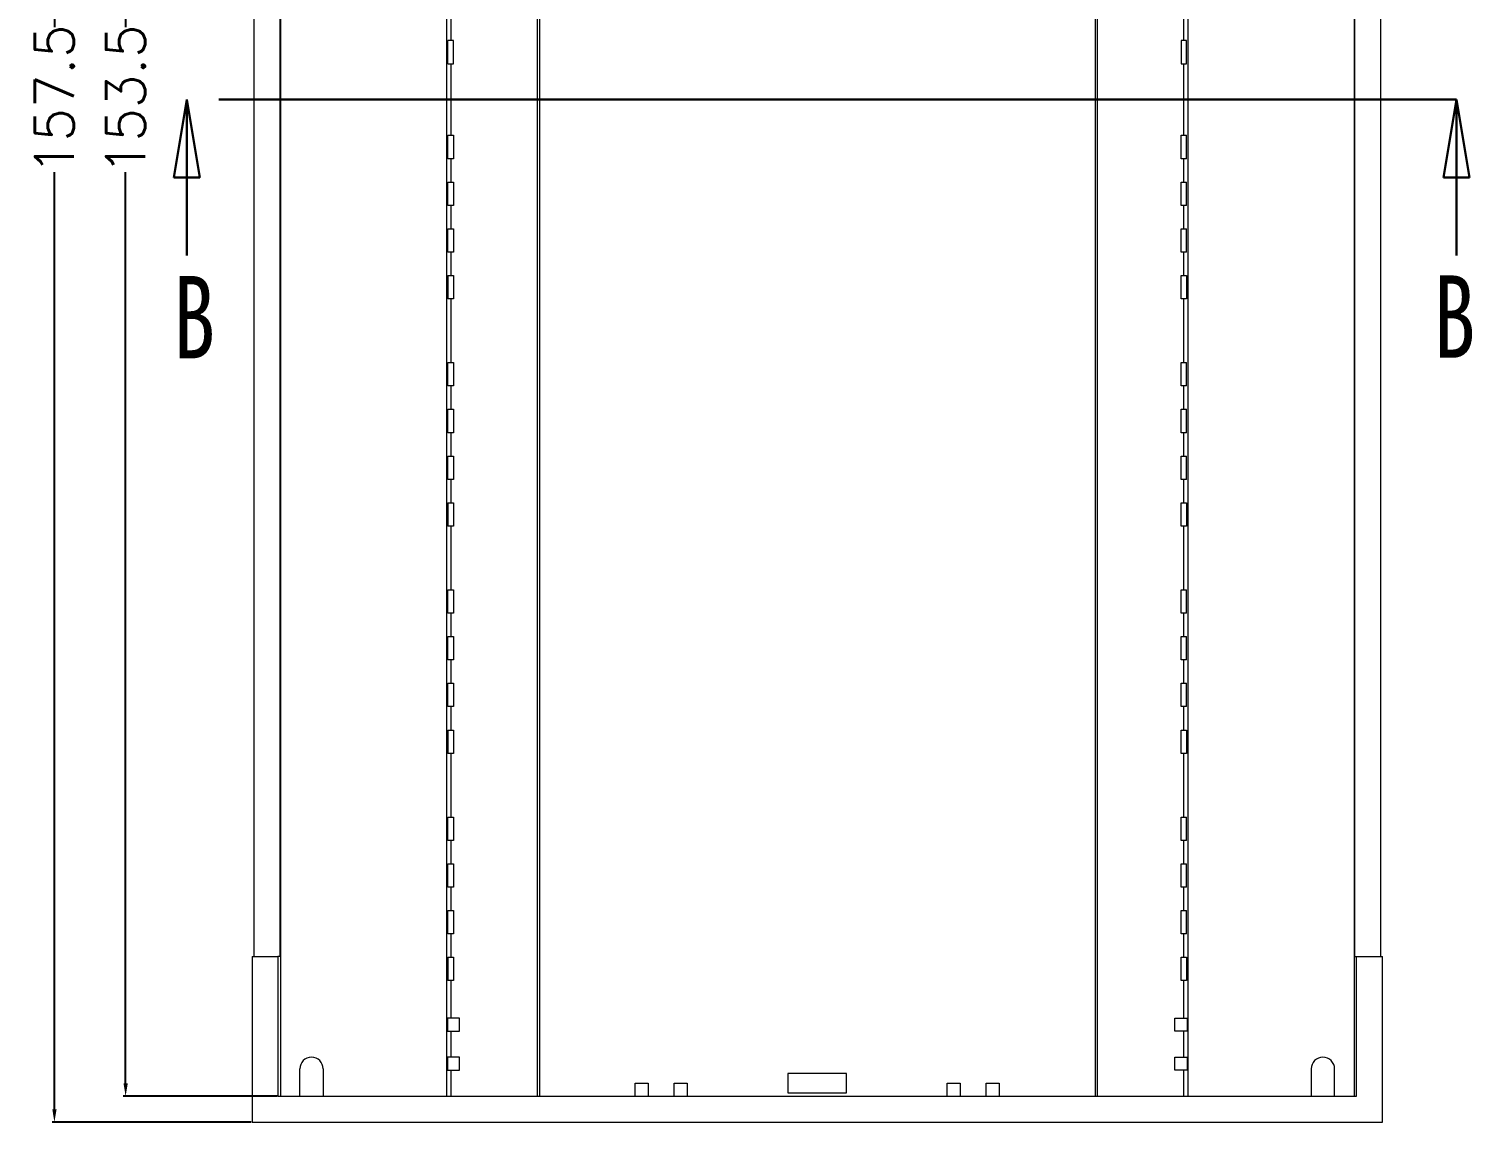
# Model space of a CAD drawing. Header units: inches. Extents: x 2395 to 4256, y 1126 to 1576.
# Drawn here: x 2554.6 to 2665.7, y 1304.8 to 1389 of the extents above; entities that cross this region are included whole.
import ezdxf

# ---------------------------------------------------------------- set-up
doc = ezdxf.new("R2010")
doc.units = ezdxf.units.IN
doc.header["$LTSCALE"] = 15
doc.linetypes.add('PHANTOM', pattern=[12.7, 6.35, -1.27, 1.27, -1.27, 1.27, -1.27])
doc.styles.add('SLDTEXTSTYLE0', font='TXT', dxfattribs={"width": 0.75})
doc.styles.get("Standard").update_dxf_attribs({"font": 'txt', "bigfont": 'gbcbig.shx'})
doc.dimstyles.new('3', dxfattribs={"dimtxt": 3, "dimasz": 1, "dimexe": 0.18, "dimexo": 0.0625, "dimgap": 0.09, "dimtad": 0, "dimdsep": 46, "dimtxsty": 'Standard', "dimcen": 1, "dimclrd": 3, "dimclre": 3, "dimadec": 0, "dimazin": 2, "dimtfac": 1, "dimtofl": 0, "dimtmove": 0, "dimatfit": 3, "dimfxl": 1, "dimtolj": 1, "dimtzin": 0, "dimarcsym": 0})

# ---------------------------------------------------------------- blocks, each defined once
blk = doc.blocks.new('_CLOSED')
at = {"color": 0, "linetype": 'ByBlock', "lineweight": -2}
for p, q in [((-1, 0.166667), (0, 0)), ((-1, 0.166667), (-1, -0.166667)), ((0, 0), (-1, -0.166667)), ((0, 0), (-1, 0))]:
    blk.add_line(p, q, dxfattribs=at)
blk = doc.blocks.new('*D404')
at = {"color": 3, "lineweight": -2}
for p, q in [((2571.72, 1462.31), (2556.39, 1462.31)), ((2556.57, 1461.31), (2556.57, 1389.15)), ((2556.57, 1305.81), (2556.57, 1377.97)), ((2571.72, 1304.81), (2556.39, 1304.81))]:
    blk.add_line(p, q, dxfattribs=at)
at = {"color": 3}
for points in [[(2556.41, 1461.31), (2556.74, 1461.31), (2556.57, 1462.31)], [(2556.41, 1305.81), (2556.74, 1305.81), (2556.57, 1304.81)]]:
    blk.add_solid(points, dxfattribs=at)
at = {"layer": 'Defpoints', "color": 0}
for p in [(2556.57, 1462.31), (2571.78, 1462.31), (2571.78, 1304.81)]:
    blk.add_point(p, dxfattribs=at)
at = {"color": 0, "insert": (2556.57, 1383.56), "char_height": 3, "attachment_point": 5, "rotation": 90}
blk.add_mtext('\\A1;157.5', dxfattribs=at)
blk = doc.blocks.new('*D405')
at = {"color": 3, "lineweight": -2}
for p, q in [((2573.72, 1460.31), (2561.87, 1460.31)), ((2562.05, 1459.31), (2562.05, 1389.15)), ((2562.05, 1307.81), (2562.05, 1377.97)), ((2573.72, 1306.81), (2561.87, 1306.81))]:
    blk.add_line(p, q, dxfattribs=at)
at = {"color": 3}
for points in [[(2561.89, 1459.31), (2562.22, 1459.31), (2562.05, 1460.31)], [(2561.89, 1307.81), (2562.22, 1307.81), (2562.05, 1306.81)]]:
    blk.add_solid(points, dxfattribs=at)
at = {"layer": 'Defpoints', "color": 0}
for p in [(2573.78, 1460.31), (2562.05, 1306.81), (2573.78, 1306.81)]:
    blk.add_point(p, dxfattribs=at)
at = {"color": 0, "insert": (2562.05, 1383.56), "char_height": 3, "attachment_point": 5, "rotation": 90}
blk.add_mtext('\\A1;153.5', dxfattribs=at)

msp = doc.modelspace()

# ---------------------------------------------------------------- linework, layer by layer
at = {"color": 7, "linetype": 'Continuous', "lineweight": 15}
for p, q in [((2573.959, 1460.314), (2573.959, 1306.814)), ((2586.742, 1460.314), (2586.742, 1306.814)), ((2593.737, 1460.314), (2593.737, 1306.814)), ((2593.895, 1460.314), (2593.895, 1306.814)), ((2636.663, 1460.314), (2636.663, 1306.814)), ((2636.821, 1460.314), (2636.821, 1306.814)), ((2643.815, 1460.314), (2643.815, 1306.814)), ((2656.598, 1460.314), (2656.598, 1306.814)), ((2571.915, 1449.564), (2571.915, 1317.564)), ((2573.916, 1449.564), (2573.916, 1317.564)), ((2656.642, 1449.564), (2656.642, 1317.564)), ((2658.642, 1449.564), (2658.642, 1317.564)), ((2587.092, 1389.914), (2587.092, 1388.114)), ((2643.465, 1389.914), (2643.465, 1388.114)), ((2587.092, 1388.114), (2586.853, 1388.114)), ((2586.853, 1386.314), (2586.853, 1388.114)), ((2587.279, 1388.114), (2587.092, 1388.114)), ((2587.279, 1386.314), (2587.279, 1388.114)), ((2643.279, 1388.114), (2643.279, 1386.314)), ((2643.465, 1388.114), (2643.279, 1388.114)), ((2643.705, 1388.114), (2643.465, 1388.114)), ((2643.705, 1386.314), (2643.705, 1388.114)), ((2586.853, 1386.314), (2587.092, 1386.314)), ((2587.092, 1386.314), (2587.092, 1380.814)), ((2587.092, 1386.314), (2587.279, 1386.314)), ((2643.279, 1386.314), (2643.465, 1386.314)), ((2643.465, 1386.314), (2643.465, 1380.814)), ((2643.465, 1386.314), (2643.705, 1386.314)), ((2586.853, 1380.814), (2587.092, 1380.814)), ((2586.853, 1379.014), (2586.853, 1380.814)), ((2587.092, 1380.814), (2587.279, 1380.814)), ((2587.279, 1380.814), (2587.279, 1379.014)), ((2643.279, 1379.014), (2643.279, 1380.814)), ((2643.279, 1380.814), (2643.465, 1380.814)), ((2643.465, 1380.814), (2643.705, 1380.814)), ((2643.705, 1379.014), (2643.705, 1380.814)), ((2587.092, 1379.014), (2586.853, 1379.014)), ((2587.092, 1379.014), (2587.092, 1377.214)), ((2587.279, 1379.014), (2587.092, 1379.014)), ((2643.465, 1379.014), (2643.279, 1379.014)), ((2643.465, 1379.014), (2643.465, 1377.214)), ((2643.705, 1379.014), (2643.465, 1379.014)), ((2586.853, 1377.214), (2587.092, 1377.214)), ((2586.853, 1375.414), (2586.853, 1377.214)), ((2587.092, 1377.214), (2587.279, 1377.214)), ((2587.279, 1377.214), (2587.279, 1375.414)), ((2643.279, 1375.414), (2643.279, 1377.214)), ((2643.279, 1377.214), (2643.465, 1377.214)), ((2643.465, 1377.214), (2643.705, 1377.214)), ((2643.705, 1375.414), (2643.705, 1377.214)), ((2587.092, 1375.414), (2586.853, 1375.414)), ((2587.092, 1375.414), (2587.092, 1373.614)), ((2587.279, 1375.414), (2587.092, 1375.414)), ((2643.465, 1375.414), (2643.279, 1375.414)), ((2643.465, 1375.414), (2643.465, 1373.614)), ((2643.705, 1375.414), (2643.465, 1375.414)), ((2586.853, 1373.614), (2587.092, 1373.614)), ((2586.853, 1371.814), (2586.853, 1373.614)), ((2587.092, 1373.614), (2587.279, 1373.614)), ((2587.279, 1373.614), (2587.279, 1371.814)), ((2643.279, 1371.814), (2643.279, 1373.614)), ((2643.279, 1373.614), (2643.465, 1373.614)), ((2643.465, 1373.614), (2643.705, 1373.614)), ((2643.705, 1371.814), (2643.705, 1373.614)), ((2587.092, 1371.814), (2586.853, 1371.814)), ((2587.092, 1371.814), (2587.092, 1370.014)), ((2587.279, 1371.814), (2587.092, 1371.814)), ((2643.465, 1371.814), (2643.279, 1371.814)), ((2643.465, 1371.814), (2643.465, 1370.014)), ((2643.705, 1371.814), (2643.465, 1371.814)), ((2586.853, 1370.014), (2587.092, 1370.014)), ((2586.853, 1370.014), (2586.853, 1368.214)), ((2587.092, 1370.014), (2587.279, 1370.014)), ((2587.279, 1370.014), (2587.279, 1368.214)), ((2643.279, 1368.214), (2643.279, 1370.014)), ((2643.279, 1370.014), (2643.465, 1370.014)), ((2643.465, 1370.014), (2643.705, 1370.014)), ((2643.705, 1370.014), (2643.705, 1368.214)), ((2587.092, 1368.214), (2586.853, 1368.214)), ((2587.092, 1368.214), (2587.092, 1363.314)), ((2587.279, 1368.214), (2587.092, 1368.214)), ((2643.465, 1368.214), (2643.279, 1368.214)), ((2643.465, 1368.214), (2643.465, 1363.314)), ((2643.705, 1368.214), (2643.465, 1368.214)), ((2586.853, 1363.314), (2587.092, 1363.314)), ((2586.853, 1361.514), (2586.853, 1363.314)), ((2587.092, 1363.314), (2587.279, 1363.314)), ((2587.279, 1363.314), (2587.279, 1361.514)), ((2643.279, 1361.514), (2643.279, 1363.314)), ((2643.279, 1363.314), (2643.465, 1363.314)), ((2643.465, 1363.314), (2643.705, 1363.314)), ((2643.705, 1361.514), (2643.705, 1363.314)), ((2587.092, 1361.514), (2586.853, 1361.514)), ((2587.092, 1361.514), (2587.092, 1359.714)), ((2587.279, 1361.514), (2587.092, 1361.514)), ((2643.465, 1361.514), (2643.279, 1361.514)), ((2643.465, 1361.514), (2643.465, 1359.714)), ((2643.705, 1361.514), (2643.465, 1361.514)), ((2586.853, 1359.714), (2587.092, 1359.714)), ((2586.853, 1357.914), (2586.853, 1359.714)), ((2587.092, 1359.714), (2587.279, 1359.714)), ((2587.279, 1359.714), (2587.279, 1357.914)), ((2643.279, 1357.914), (2643.279, 1359.714)), ((2643.279, 1359.714), (2643.465, 1359.714)), ((2643.465, 1359.714), (2643.705, 1359.714)), ((2643.705, 1357.914), (2643.705, 1359.714)), ((2587.092, 1357.914), (2586.853, 1357.914)), ((2587.092, 1357.914), (2587.092, 1356.114)), ((2587.279, 1357.914), (2587.092, 1357.914)), ((2643.465, 1357.914), (2643.279, 1357.914)), ((2643.465, 1357.914), (2643.465, 1356.114)), ((2643.705, 1357.914), (2643.465, 1357.914)), ((2586.853, 1356.114), (2587.092, 1356.114)), ((2586.853, 1354.314), (2586.853, 1356.114)), ((2587.092, 1356.114), (2587.279, 1356.114)), ((2587.279, 1356.114), (2587.279, 1354.314)), ((2643.279, 1354.314), (2643.279, 1356.114)), ((2643.279, 1356.114), (2643.465, 1356.114)), ((2643.465, 1356.114), (2643.705, 1356.114)), ((2643.705, 1354.314), (2643.705, 1356.114)), ((2587.092, 1354.314), (2586.853, 1354.314)), ((2587.092, 1354.314), (2587.092, 1352.514)), ((2587.279, 1354.314), (2587.092, 1354.314)), ((2643.465, 1354.314), (2643.279, 1354.314)), ((2643.465, 1354.314), (2643.465, 1352.514)), ((2643.705, 1354.314), (2643.465, 1354.314)), ((2586.853, 1352.514), (2587.092, 1352.514)), ((2586.853, 1352.514), (2586.853, 1350.714)), ((2587.092, 1352.514), (2587.279, 1352.514)), ((2587.279, 1352.514), (2587.279, 1350.714)), ((2643.279, 1350.714), (2643.279, 1352.514)), ((2643.279, 1352.514), (2643.465, 1352.514)), ((2643.465, 1352.514), (2643.705, 1352.514)), ((2643.705, 1352.514), (2643.705, 1350.714)), ((2587.092, 1350.714), (2586.853, 1350.714)), ((2587.092, 1350.714), (2587.092, 1345.814)), ((2587.279, 1350.714), (2587.092, 1350.714)), ((2643.465, 1350.714), (2643.279, 1350.714)), ((2643.465, 1350.714), (2643.465, 1345.814)), ((2643.705, 1350.714), (2643.465, 1350.714)), ((2586.853, 1345.814), (2587.092, 1345.814)), ((2586.853, 1344.014), (2586.853, 1345.814)), ((2587.092, 1345.814), (2587.279, 1345.814)), ((2587.279, 1345.814), (2587.279, 1344.014)), ((2643.279, 1344.014), (2643.279, 1345.814)), ((2643.279, 1345.814), (2643.465, 1345.814)), ((2643.465, 1345.814), (2643.705, 1345.814)), ((2643.705, 1344.014), (2643.705, 1345.814)), ((2587.092, 1344.014), (2586.853, 1344.014)), ((2587.092, 1344.014), (2587.092, 1342.214)), ((2587.279, 1344.014), (2587.092, 1344.014)), ((2643.465, 1344.014), (2643.279, 1344.014)), ((2643.465, 1344.014), (2643.465, 1342.214)), ((2643.705, 1344.014), (2643.465, 1344.014)), ((2586.853, 1342.214), (2587.092, 1342.214)), ((2586.853, 1340.414), (2586.853, 1342.214)), ((2587.092, 1342.214), (2587.279, 1342.214)), ((2587.279, 1342.214), (2587.279, 1340.414)), ((2643.279, 1340.414), (2643.279, 1342.214)), ((2643.279, 1342.214), (2643.465, 1342.214)), ((2643.465, 1342.214), (2643.705, 1342.214)), ((2643.705, 1340.414), (2643.705, 1342.214)), ((2587.092, 1340.414), (2586.853, 1340.414)), ((2587.092, 1340.414), (2587.092, 1338.614)), ((2587.279, 1340.414), (2587.092, 1340.414)), ((2643.465, 1340.414), (2643.279, 1340.414)), ((2643.465, 1340.414), (2643.465, 1338.614)), ((2643.705, 1340.414), (2643.465, 1340.414)), ((2586.853, 1338.614), (2587.092, 1338.614)), ((2586.853, 1336.814), (2586.853, 1338.614)), ((2587.092, 1338.614), (2587.279, 1338.614)), ((2587.279, 1338.614), (2587.279, 1336.814)), ((2643.279, 1336.814), (2643.279, 1338.614)), ((2643.279, 1338.614), (2643.465, 1338.614)), ((2643.465, 1338.614), (2643.705, 1338.614)), ((2643.705, 1336.814), (2643.705, 1338.614)), ((2587.092, 1336.814), (2586.853, 1336.814)), ((2587.092, 1336.814), (2587.092, 1335.014)), ((2587.279, 1336.814), (2587.092, 1336.814)), ((2643.465, 1336.814), (2643.279, 1336.814)), ((2643.465, 1336.814), (2643.465, 1335.014)), ((2643.705, 1336.814), (2643.465, 1336.814)), ((2586.853, 1335.014), (2587.092, 1335.014)), ((2586.853, 1335.014), (2586.853, 1333.214)), ((2587.092, 1335.014), (2587.279, 1335.014)), ((2587.279, 1335.014), (2587.279, 1333.214)), ((2643.279, 1333.214), (2643.279, 1335.014)), ((2643.279, 1335.014), (2643.465, 1335.014)), ((2643.465, 1335.014), (2643.705, 1335.014)), ((2643.705, 1335.014), (2643.705, 1333.214)), ((2587.092, 1333.214), (2586.853, 1333.214)), ((2587.092, 1333.214), (2587.092, 1328.314)), ((2587.279, 1333.214), (2587.092, 1333.214)), ((2643.465, 1333.214), (2643.279, 1333.214)), ((2643.465, 1333.214), (2643.465, 1328.314)), ((2643.705, 1333.214), (2643.465, 1333.214)), ((2586.853, 1328.314), (2587.092, 1328.314)), ((2586.853, 1326.514), (2586.853, 1328.314)), ((2587.092, 1328.314), (2587.279, 1328.314)), ((2587.279, 1328.314), (2587.279, 1326.514)), ((2643.279, 1326.514), (2643.279, 1328.314)), ((2643.279, 1328.314), (2643.465, 1328.314)), ((2643.465, 1328.314), (2643.705, 1328.314)), ((2643.705, 1326.514), (2643.705, 1328.314)), ((2587.092, 1326.514), (2586.853, 1326.514)), ((2587.092, 1326.514), (2587.092, 1324.714)), ((2587.279, 1326.514), (2587.092, 1326.514)), ((2643.465, 1326.514), (2643.279, 1326.514)), ((2643.465, 1326.514), (2643.465, 1324.714)), ((2643.705, 1326.514), (2643.465, 1326.514)), ((2586.853, 1324.714), (2587.092, 1324.714)), ((2586.853, 1322.914), (2586.853, 1324.714)), ((2587.092, 1324.714), (2587.279, 1324.714)), ((2587.279, 1324.714), (2587.279, 1322.914)), ((2643.279, 1322.914), (2643.279, 1324.714)), ((2643.279, 1324.714), (2643.465, 1324.714)), ((2643.465, 1324.714), (2643.705, 1324.714)), ((2643.705, 1322.914), (2643.705, 1324.714)), ((2587.092, 1322.914), (2586.853, 1322.914)), ((2587.092, 1322.914), (2587.092, 1321.114)), ((2587.279, 1322.914), (2587.092, 1322.914)), ((2643.465, 1322.914), (2643.279, 1322.914)), ((2643.465, 1322.914), (2643.465, 1321.114)), ((2643.705, 1322.914), (2643.465, 1322.914)), ((2586.853, 1321.114), (2587.092, 1321.114)), ((2586.853, 1319.314), (2586.853, 1321.114)), ((2587.092, 1321.114), (2587.279, 1321.114)), ((2587.279, 1321.114), (2587.279, 1319.314)), ((2643.279, 1319.314), (2643.279, 1321.114)), ((2643.279, 1321.114), (2643.465, 1321.114)), ((2643.465, 1321.114), (2643.705, 1321.114)), ((2643.705, 1319.314), (2643.705, 1321.114)), ((2587.092, 1319.314), (2586.853, 1319.314)), ((2587.092, 1319.314), (2587.092, 1317.514)), ((2587.279, 1319.314), (2587.092, 1319.314)), ((2643.465, 1319.314), (2643.279, 1319.314)), ((2643.465, 1319.314), (2643.465, 1317.514)), ((2643.705, 1319.314), (2643.465, 1319.314)), ((2571.779, 1317.564), (2571.779, 1304.814)), ((2571.779, 1317.564), (2573.779, 1317.564)), ((2573.779, 1317.564), (2573.779, 1306.814)), ((2573.916, 1317.564), (2573.779, 1317.564)), ((2586.853, 1317.514), (2587.092, 1317.514)), ((2586.853, 1317.514), (2586.853, 1315.714)), ((2587.092, 1317.514), (2587.279, 1317.514)), ((2587.279, 1317.514), (2587.279, 1315.714)), ((2643.279, 1315.714), (2643.279, 1317.514)), ((2643.279, 1317.514), (2643.465, 1317.514)), ((2643.465, 1317.514), (2643.705, 1317.514)), ((2643.705, 1317.514), (2643.705, 1315.714)), ((2656.642, 1317.564), (2656.779, 1317.564)), ((2656.779, 1306.814), (2656.779, 1317.564)), ((2656.779, 1317.564), (2658.779, 1317.564)), ((2658.779, 1304.814), (2658.779, 1317.564)), ((2587.092, 1315.714), (2586.853, 1315.714)), ((2587.092, 1315.714), (2587.092, 1312.814)), ((2587.279, 1315.714), (2587.092, 1315.714)), ((2643.465, 1315.714), (2643.279, 1315.714)), ((2643.465, 1315.714), (2643.465, 1312.814)), ((2643.705, 1315.714), (2643.465, 1315.714)), ((2586.816, 1312.814), (2586.816, 1311.814)), ((2587.742, 1312.814), (2586.816, 1312.814)), ((2587.742, 1311.814), (2587.742, 1312.814)), ((2642.815, 1311.814), (2642.815, 1312.814)), ((2642.815, 1312.814), (2643.742, 1312.814)), ((2643.742, 1312.814), (2643.742, 1311.814)), ((2586.816, 1311.814), (2587.742, 1311.814)), ((2587.092, 1311.814), (2587.092, 1309.814)), ((2643.742, 1311.814), (2642.815, 1311.814)), ((2643.465, 1311.814), (2643.465, 1309.814)), ((2586.816, 1309.814), (2586.816, 1308.814)), ((2587.742, 1309.814), (2586.816, 1309.814)), ((2587.742, 1308.814), (2587.742, 1309.814)), ((2642.815, 1308.814), (2642.815, 1309.814)), ((2642.815, 1309.814), (2643.742, 1309.814)), ((2643.742, 1309.814), (2643.742, 1308.814)), ((2575.459, 1306.814), (2575.459, 1308.914)), ((2577.259, 1308.914), (2577.259, 1306.814)), ((2586.816, 1308.814), (2587.742, 1308.814)), ((2587.092, 1308.814), (2587.092, 1306.814)), ((2617.529, 1308.564), (2613.029, 1308.564)), ((2613.029, 1308.564), (2613.029, 1307.064)), ((2617.529, 1307.064), (2617.529, 1308.564)), ((2643.742, 1308.814), (2642.815, 1308.814)), ((2643.465, 1308.814), (2643.465, 1306.814)), ((2653.298, 1308.914), (2653.298, 1306.814)), ((2655.098, 1306.814), (2655.098, 1308.914)), ((2601.279, 1306.814), (2601.279, 1307.814)), ((2601.279, 1307.814), (2602.279, 1307.814)), ((2602.279, 1307.814), (2602.279, 1306.814)), ((2604.279, 1307.814), (2605.279, 1307.814)), ((2604.279, 1306.814), (2604.279, 1307.814)), ((2605.279, 1307.814), (2605.279, 1306.814)), ((2625.279, 1307.814), (2626.279, 1307.814)), ((2625.279, 1306.814), (2625.279, 1307.814)), ((2626.279, 1307.814), (2626.279, 1306.814)), ((2628.279, 1306.814), (2628.279, 1307.814)), ((2628.279, 1307.814), (2629.279, 1307.814)), ((2629.279, 1307.814), (2629.279, 1306.814)), ((2573.779, 1306.814), (2656.779, 1306.814)), ((2613.029, 1307.064), (2617.529, 1307.064)), ((2571.779, 1304.814), (2658.779, 1304.814))]:
    msp.add_line(p, q, dxfattribs=at)
at = {"color": 1, "linetype": 'PHANTOM', "lineweight": 30}
msp.add_line((2664.473, 1383.564), (2566.753, 1383.564), dxfattribs=at)
at = {"color": 7, "linetype": 'Continuous', "lineweight": 30}
for p, q in [((2566.753, 1371.564), (2566.753, 1383.564)), ((2664.473, 1371.564), (2664.473, 1383.564))]:
    msp.add_line(p, q, dxfattribs=at)
at = {"color": 7, "linetype": 'Continuous', "lineweight": 15}
for centre in [(2576.359, 1308.914), (2654.198, 1308.914)]:
    msp.add_arc(centre, 0.9, 0, 180, dxfattribs=at)

# ---------------------------------------------------------------- block references
at = {"color": 7, "linetype": 'Continuous', "lineweight": 30, "xscale": 6, "yscale": 6, "rotation": 90}
for p in [(2566.753, 1383.564), (2664.473, 1383.564)]:
    msp.add_blockref('_CLOSED', p, dxfattribs=at)

# ---------------------------------------------------------------- texts
at = {"color": 7, "linetype": 'Continuous', "char_height": 6.35, "attachment_point": 1, "style": 'SLDTEXTSTYLE0'}
for insert in [(2565.711, 1369.983), (2662.704, 1370.028)]:
    msp.add_mtext('B', dxfattribs=dict(at, insert=insert))

# ---------------------------------------------------------------- dimensions: what is measured, and where the dimension line sits
for base, p1, p2, picture, middle in [((2556.573, 1462.314), (2571.779, 1304.814), (2571.779, 1462.314), '*D404', (2556.573, 1383.564)), ((2562.053, 1306.814), (2573.779, 1460.314), (2573.779, 1306.814), '*D405', (2562.053, 1383.564))]:
    dim = msp.add_linear_dim(base=base, p1=p1, p2=p2, angle=90, dimstyle='3')
    dim.commit()
    dim.dimension.update_dxf_attribs({"geometry": picture, "text_midpoint": middle})

doc.saveas('drawing.dxf')
